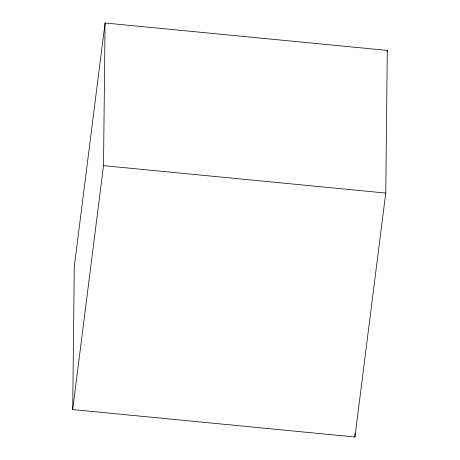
<?xml version="1.0" encoding="UTF-8"?>
<svg xmlns="http://www.w3.org/2000/svg" width="460" height="460" viewBox="0 0 460 460"><rect width="100%" height="100%" fill="white"/><g stroke="black" fill="none" stroke-linecap="round" stroke-linejoin="round"><path stroke-width="0.69" d="M72.703 409.584L74.25 266.932L105.07 23L387.297 50.416L385.75 193.068L354.93 437L72.703 409.584L103.523 165.652L105.07 23M354.93 437L354.971 433.418M387.113 51.842L387.297 50.416M103.523 165.652L385.75 193.068"/></g></svg>
